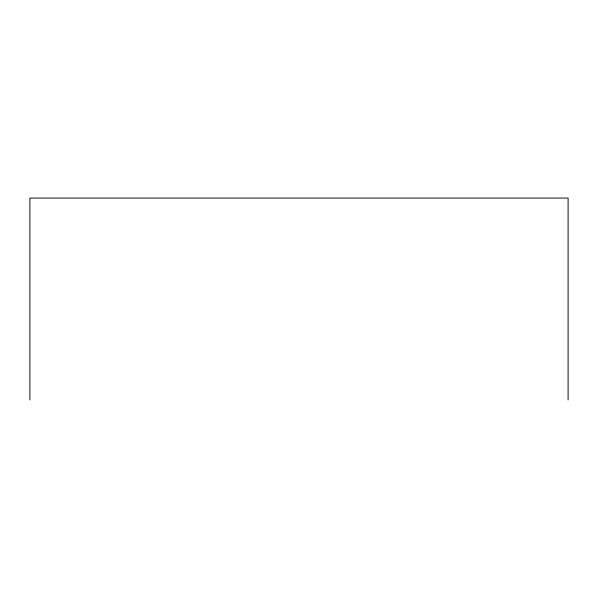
<?xml version="1.0" encoding="UTF-8"?>
<svg xmlns="http://www.w3.org/2000/svg" width="598" height="598" viewBox="0 0 598 598"><rect width="100%" height="100%" fill="white"/><g stroke="black" fill="none" stroke-linecap="round" stroke-linejoin="round"><path stroke-width="0.9" d="M568.1 399.927L568.1 198.073L29.9 198.073L29.9 399.927"/></g></svg>
